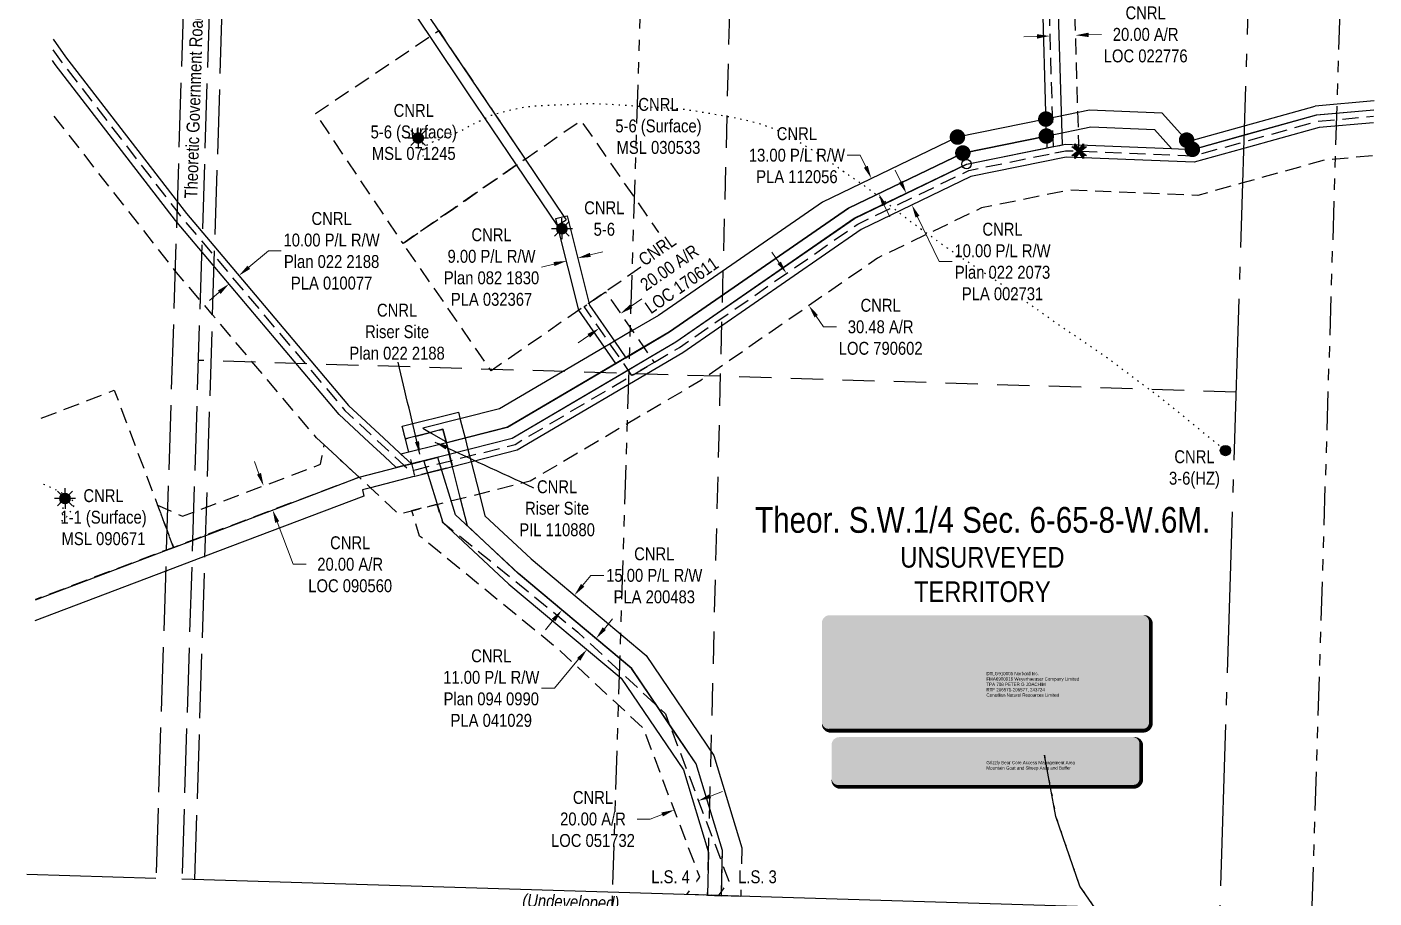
# Model space of a CAD drawing. Extents: x 357117 to 366258, y 6049523 to 6057149.
# Drawn here: x 357168 to 358211, y 6051286 to 6051961 of the extents above; entities that cross this region are included whole.
import ezdxf
from ezdxf.enums import TextEntityAlignment as Align

# ---------------------------------------------------------------- set-up
doc = ezdxf.new("R2018")
doc.units = 0
doc.header["$LTSCALE"] = 5
doc.header["$PDSIZE"] = 0.5
for name, pattern in [('foc-ACCESSROAD', [3.75, 2.5, -1.25]), ('foc-DOT', [1, 0.2, -0.8]), ('foc-DRILLPATH', [14.75, 6, -1.75, 1.75, -1.75, 1.75, -1.75]), ('foc-LSD', [8, 5, -3]), ('foc-QUARTERLINE', [33, 25, -3, 2, -3]), ('foc-UNSURVEYED', [12.5, 10, -2.5]), ('foc-WHEELTRACKS', [2, 0.4, -1.6])]:
    doc.linetypes.add(name, pattern=pattern)
doc.layers.get('Defpoints').update_dxf_attribs({"color": 9})
for name, color, linetype in [('AS-DRILL', 8, 'foc-DOT'), ('AS-SURFACE IMPACT', 7, 'Continuous'), ('AS-WILDLIFE-BLOCK', 131, 'Continuous'), ('C-AR', 13, 'foc-ACCESSROAD'), ('C-RW', 13, 'Continuous'), ('C-SYMBOL', 7, 'Continuous'), ('C-WS', 13, 'foc-ACCESSROAD'), ('C-WS-S', 8, 'Continuous'), ('F-WS-S', 8, 'Continuous'), ('L-MON', 1, 'Continuous'), ('L-QSEC', 8, 'foc-QUARTERLINE'), ('L-ROAD-T', 7, 'Continuous'), ('L-SEC', 7, 'Continuous'), ('L-SECTION-LSD', 7, 'foc-LSD'), ('L-UNS-T', 3, 'Continuous'), ('L-USEC', 7, 'foc-UNSURVEYED'), ('P-PDRILLPATH', 12, 'foc-DRILLPATH'), ('T-WATER-P3', 160, 'foc-WHEELTRACKS')]:
    doc.layers.add(name, color=color, linetype=linetype)
for name, color, linetype, lineweight in [('C-AR-T', 13, 'Continuous', 9), ('C-RW-T', 13, 'Continuous', 9), ('C-WS-T', 13, 'Continuous', 9), ('T-TEXT', 48, 'Continuous', 18)]:
    doc.layers.add(name, color=color, linetype=linetype, lineweight=lineweight)
doc.styles.add('100L', font='ARIALN.TTF', dxfattribs={"height": 11})
doc.styles.add('175L', font='ARIALN.TTF', dxfattribs={"height": 20})
doc.styles.add('80CG', font='ARIALN.TTF', dxfattribs={"height": 10})
doc.styles.add('80L', font='ARIALN.TTF', dxfattribs={"height": 10})
doc.styles.add('80LS', font='ARIALNI.TTF', dxfattribs={"height": 10})
doc.styles.add('foc-LtypeFont', font='ARIALN.TTF', dxfattribs={"height": 7.35})
doc.styles.get("Standard").update_dxf_attribs({"font": 'ARIALN.TTF'})
doc.linetypes.add('foc-TOPO-flowdirection-NOLINE', pattern='A,0,[">",foc-LtypeFont,S=0.3,R=0,X=0,Y=-0.945],-20,[">",foc-LtypeFont,S=0.3,R=0,X=0,Y=-0.945],0', length=20)
doc.dimstyles.new('Compass 5 000', dxfattribs={"dimscale": 5, "dimtxt": 9, "dimasz": 2, "dimexe": 0.2, "dimexo": 0.0625, "dimgap": 0.5, "dimtad": 0, "dimtih": 1, "dimtoh": 1, "dimzin": 0, "dimdsep": 46, "dimtxsty": '80CG', "dimcen": 0.1, "dimse1": 1, "dimse2": 1, "dimclrd": 256, "dimclrt": 256, "dimaunit": 1, "dimadec": 4, "dimazin": 0, "dimtfac": 0.06, "dimtofl": 0, "dimtmove": 0, "dimatfit": 1, "dimfxl": 0.2, "dimtolj": 1, "dimtzin": 0, "dimlwd": -1, "dimarcsym": 0})

# ---------------------------------------------------------------- blocks, each defined once
blk = doc.blocks.new('fdia')
at = {"color": 255, "const_width": 1}
blk.add_lwpolyline([(-0.5, 0, 1), (0.5, 0, 1)], format="xyb", close=True, dxfattribs=at)
blk = doc.blocks.new('Fdiaa')
blk.add_blockref('fdia', (0, 0))
blk = doc.blocks.new('fdib')
at = {"color": 1, "const_width": 1.6}
blk.add_lwpolyline([(-0.4, 0, 1), (0.4, 0, 1)], format="xyb", close=True, dxfattribs=at)
at = {"color": 1}
blk.add_circle((0, 0), 0.8, dxfattribs=at)
blk = doc.blocks.new('Fdibb')
blk.add_blockref('fdib', (0, 0))
blk = doc.blocks.new('fdicc')
for name in ['Fdibb', 'Fdiaa']:
    blk.add_blockref(name, (0, 0))
blk = doc.blocks.new('FDI')
blk.add_blockref('fdicc', (0, 0))
blk = doc.blocks.new('*D49')
at = {"layer": 'C-AR-T', "transparency": 16777216}
for p, q in [((357990.2, 6051954.9), (358000.2, 6051955.2)), ((357950.2, 6051953.7), (357940.2, 6051953.4))]:
    blk.add_line(p, q, dxfattribs=at)
for points in [[(357950.2, 6051955.4), (357950.3, 6051952), (357960.2, 6051954)], [(357990.2, 6051956.6), (357990.3, 6051953.2), (357980.2, 6051954.6)]]:
    blk.add_solid(points, dxfattribs=at)
at = {"layer": 'Defpoints', "color": 0, "transparency": 16777216}
for p in [(357960.1, 6051959), (357980.1, 6051959.6), (357980.2, 6051954.6)]:
    blk.add_point(p, dxfattribs=at)
at = {"layer": 'C-AR-T', "transparency": 16777216, "insert": (358034.5, 6051955.2), "char_height": 10, "attachment_point": 5, "style": '80CG'}
blk.add_mtext('\\A1;CNRL\\P20.00 A/R\\PLOC 022776', dxfattribs=at)
blk = doc.blocks.new('*D53')
at = {"layer": 'C-RW-T', "transparency": 16777216}
for p, q in [((357576.1, 6051777.3), (357566.4, 6051774.9)), ((357604.2, 6051784.4), (357613.9, 6051786.8))]:
    blk.add_line(p, q, dxfattribs=at)
for points in [[(357575.7, 6051778.9), (357576.5, 6051775.7), (357585.8, 6051779.7)], [(357603.8, 6051786), (357604.6, 6051782.8), (357594.5, 6051781.9)]]:
    blk.add_solid(points, dxfattribs=at)
at = {"layer": 'Defpoints', "color": 0, "transparency": 16777216}
for p in [(357585.5, 6051781), (357585.8, 6051779.7), (357594.2, 6051783.2)]:
    blk.add_point(p, dxfattribs=at)
at = {"layer": 'C-RW-T', "transparency": 16777216, "insert": (357527.7, 6051774.9), "char_height": 10, "attachment_point": 5, "style": '80CG'}
blk.add_mtext('\\A1;CNRL\\P9.00 P/L R/W\\PPlan 082 1830\\PPLA 032367', dxfattribs=at)
blk = doc.blocks.new('*D54')
at = {"layer": 'C-RW-T', "transparency": 16777216}
for p, q in [((357813.3, 6051861.6), (357803.3, 6051861.6)), ((357817.7, 6051852.6), (357813.3, 6051861.6)), ((357832, 6051822.9), (357836.3, 6051813.9))]:
    blk.add_line(p, q, dxfattribs=at)
for points in [[(357819.2, 6051853.4), (357816.2, 6051851.9), (357822, 6051843.6)], [(357833.5, 6051823.6), (357830.5, 6051822.2), (357827.7, 6051831.9)]]:
    blk.add_solid(points, dxfattribs=at)
at = {"layer": 'Defpoints', "color": 0, "transparency": 16777216}
for p in [(357822, 6051843.6), (357830.2, 6051847.6), (357835.9, 6051835.9)]:
    blk.add_point(p, dxfattribs=at)
at = {"layer": 'C-RW-T', "transparency": 16777216, "insert": (357764.3, 6051861.6), "char_height": 10, "attachment_point": 5, "style": '80CG'}
blk.add_mtext('\\A1;CNRL\\P13.00 P/L R/W\\PPLA 112056', dxfattribs=at)
blk = doc.blocks.new('*D55')
at = {"layer": 'C-AR-T', "transparency": 16777216}
for p, q in [((357750.6, 6051778.3), (357744.9, 6051786.5)), ((357779.3, 6051736.8), (357785, 6051728.6)), ((357785, 6051728.6), (357795, 6051728.6))]:
    blk.add_line(p, q, dxfattribs=at)
for points in [[(357751.9, 6051779.2), (357749.2, 6051777.4), (357756.2, 6051770.1)], [(357780.6, 6051737.8), (357777.9, 6051735.9), (357773.6, 6051745)]]:
    blk.add_solid(points, dxfattribs=at)
at = {"layer": 'Defpoints', "color": 0, "transparency": 16777216}
for p in [(357761.8, 6051774), (357779.2, 6051748.9), (357773.6, 6051745)]:
    blk.add_point(p, dxfattribs=at)
at = {"layer": 'C-AR-T', "transparency": 16777216, "insert": (357829.2, 6051728.6), "char_height": 10, "attachment_point": 5, "style": '80CG'}
blk.add_mtext('\\A1;CNRL\\P30.48 A/R\\PLOC 790602', dxfattribs=at)
blk = doc.blocks.new('*D56')
at = {"layer": 'C-RW-T', "transparency": 16777216}
for p, q in [((357844.7, 6051841), (357840.4, 6051850)), ((357857.7, 6051814), (357874.5, 6051779.2)), ((357874.5, 6051779.2), (357884.5, 6051779.2))]:
    blk.add_line(p, q, dxfattribs=at)
for points in [[(357846.2, 6051841.7), (357843.2, 6051840.3), (357849.1, 6051832)], [(357859.2, 6051814.7), (357856.2, 6051813.3), (357853.4, 6051823)]]:
    blk.add_solid(points, dxfattribs=at)
at = {"layer": 'Defpoints', "color": 0, "transparency": 16777216}
for p in [(357851.1, 6051833), (357853.4, 6051823), (357855.5, 6051824)]:
    blk.add_point(p, dxfattribs=at)
at = {"layer": 'C-RW-T', "transparency": 16777216, "insert": (357923.6, 6051779.2), "char_height": 10, "attachment_point": 5, "style": '80CG'}
blk.add_mtext('\\A1;CNRL\\P10.00 P/L R/W\\PPlan 022 2073\\PPLA 002731', dxfattribs=at)
blk = doc.blocks.new('*D57')
at = {"layer": 'C-AR-T', "transparency": 16777216}
for p, q in [((357347.5, 6051614.8), (357344, 6051624.2)), ((357361.6, 6051577.4), (357374, 6051544.6)), ((357374, 6051544.6), (357384, 6051544.6))]:
    blk.add_line(p, q, dxfattribs=at)
for points in [[(357349.1, 6051615.4), (357346, 6051614.2), (357351.1, 6051605.4)], [(357363.2, 6051577.9), (357360.1, 6051576.8), (357358.1, 6051586.7)]]:
    blk.add_solid(points, dxfattribs=at)
at = {"layer": 'Defpoints', "color": 0, "transparency": 16777216}
for p in [(357351.1, 6051605.4), (357358.2, 6051608.1), (357365.2, 6051589.4)]:
    blk.add_point(p, dxfattribs=at)
at = {"layer": 'C-AR-T', "transparency": 16777216, "insert": (357418.2, 6051544.6), "char_height": 10, "attachment_point": 5, "style": '80CG'}
blk.add_mtext('\\A1;CNRL\\P20.00 A/R\\PLOC 090560', dxfattribs=at)
blk = doc.blocks.new('*D58')
at = {"layer": 'C-RW-T', "transparency": 16777216}
for p, q in [((357598.3, 6051528.3), (357604.7, 6051536)), ((357604.7, 6051536), (357614.7, 6051536)), ((357575.8, 6051501.5), (357569.4, 6051493.8))]:
    blk.add_line(p, q, dxfattribs=at)
for points in [[(357597, 6051529.4), (357599.6, 6051527.2), (357591.9, 6051520.6)], [(357574.5, 6051502.5), (357577.1, 6051500.4), (357582.2, 6051509.1)]]:
    blk.add_solid(points, dxfattribs=at)
at = {"layer": 'Defpoints', "color": 0, "transparency": 16777216}
for p in [(357570.9, 6051538.2), (357561.2, 6051526.7), (357591.9, 6051520.6)]:
    blk.add_point(p, dxfattribs=at)
at = {"layer": 'C-RW-T', "transparency": 16777216, "insert": (357653.8, 6051536), "char_height": 10, "attachment_point": 5, "style": '80CG'}
blk.add_mtext('\\A1;CNRL\\P15.00 P/L R/W\\PPLA 200483', dxfattribs=at)
blk = doc.blocks.new('*D59')
at = {"layer": 'C-RW-T', "transparency": 16777216}
for p, q in [((357615.1, 6051494.7), (357621.5, 6051502.4)), ((357595.2, 6051471), (357576.5, 6051448.6)), ((357576.5, 6051448.6), (357566.5, 6051448.6))]:
    blk.add_line(p, q, dxfattribs=at)
for points in [[(357613.8, 6051495.8), (357616.4, 6051493.7), (357608.7, 6051487.1)], [(357593.9, 6051472), (357596.5, 6051469.9), (357601.6, 6051478.6)]]:
    blk.add_solid(points, dxfattribs=at)
at = {"layer": 'Defpoints', "color": 0, "transparency": 16777216}
for p in [(357610, 6051485.9), (357601.6, 6051478.6), (357603, 6051477.5)]:
    blk.add_point(p, dxfattribs=at)
at = {"layer": 'C-RW-T', "transparency": 16777216, "insert": (357527.5, 6051448.6), "char_height": 10, "attachment_point": 5, "style": '80CG'}
blk.add_mtext('\\A1;CNRL\\P11.00 P/L R/W\\PPlan 094 0990\\PPLA 041029', dxfattribs=at)
blk = doc.blocks.new('*D60')
at = {"layer": 'C-AR-T', "transparency": 16777216}
for p, q in [((357697.3, 6051364.9), (357706.7, 6051368.5)), ((357659.9, 6051350.8), (357650.6, 6051347.2)), ((357650.6, 6051347.2), (357640.6, 6051347.2))]:
    blk.add_line(p, q, dxfattribs=at)
for points in [[(357696.7, 6051366.5), (357697.9, 6051363.4), (357688, 6051361.4)], [(357659.3, 6051352.3), (357660.5, 6051349.2), (357669.3, 6051354.3)]]:
    blk.add_solid(points, dxfattribs=at)
at = {"layer": 'Defpoints', "color": 0, "transparency": 16777216}
for p in [(357669.3, 6051354.3), (357671.1, 6051349.5), (357689.8, 6051356.6)]:
    blk.add_point(p, dxfattribs=at)
at = {"layer": 'C-AR-T', "transparency": 16777216, "insert": (357606.3, 6051347.2), "char_height": 10, "attachment_point": 5, "style": '80CG'}
blk.add_mtext('\\A1;CNRL\\P20.00 A/R\\PLOC 051732', dxfattribs=at)
blk = doc.blocks.new('*D61')
at = {"layer": 'C-RW-T', "transparency": 16777216}
for p, q in [((357339.6, 6051774.8), (357354.8, 6051787.5)), ((357354.8, 6051787.5), (357364.8, 6051787.5)), ((357316.7, 6051755.4), (357309.1, 6051749))]:
    blk.add_line(p, q, dxfattribs=at)
for points in [[(357338.6, 6051776), (357340.7, 6051773.5), (357332, 6051768.3)], [(357315.6, 6051756.7), (357317.8, 6051754.1), (357324.3, 6051761.9)]]:
    blk.add_solid(points, dxfattribs=at)
at = {"layer": 'Defpoints', "color": 0, "transparency": 16777216}
for p in [(357332, 6051768.3), (357337.6, 6051746.2), (357345.2, 6051752.6)]:
    blk.add_point(p, dxfattribs=at)
at = {"layer": 'C-RW-T', "transparency": 16777216, "insert": (357403.8, 6051787.5), "char_height": 10, "attachment_point": 5, "style": '80CG'}
blk.add_mtext('\\A1;CNRL\\P10.00 P/L R/W\\PPlan 022 2188\\PPLA 010077', dxfattribs=at)
blk = doc.blocks.new('*U62')
h = blk.add_hatch(color=255)
edge = h.paths.add_edge_path()
edge.add_line((-121.5, -45.5), (121.5, -45.5))
edge.add_arc((121.5, -39.5), 6, 270, 360)
edge.add_line((127.5, -39.5), (127.5, 38))
edge.add_arc((121.5, 38), 6, 0, 90)
edge.add_line((121.5, 44), (-121.5, 44))
edge.add_arc((-121.5, 38), 6, 90, 180)
edge.add_line((-127.5, 38), (-127.5, -39.5))
edge.add_arc((-121.5, -39.5), 6, 180, 270)
at = {"color": 44, "flags": 128}
blk.add_lwpolyline([(-121.5, -45.5, 3, 3, 0), (121.5, -45.5, 3, 3, 0.414214), (127.5, -39.5, 3, 3, 0), (127.5, 38, 3, 0, 0.414214), (121.5, 44, 0, 0, 0), (-121.5, 44, 0, 0, 0.414214), (-127.5, 38, 0, 0, 0), (-127.5, -39.5, 0, 3, 0.414214)], format="xyseb", close=True, dxfattribs=at)
at = {"color": 44, "lineweight": 30, "flags": 104}
blk.add_attdef('ENTER_TEXT', text='', height=10, dxfattribs=at).set_placement((-0.3, 0), align=Align.MIDDLE_CENTER)
blk = doc.blocks.new('*U63')
h = blk.add_hatch(color=255)
edge = h.paths.add_edge_path()
edge.add_line((-114, -20), (114, -20))
edge.add_arc((114, -14), 6, 270, 360)
edge.add_line((120, -14), (120, 12.5))
edge.add_arc((114, 12.5), 6, 0, 90)
edge.add_line((114, 18.5), (-114, 18.5))
edge.add_arc((-114, 12.5), 6, 90, 180)
edge.add_line((-120, 12.5), (-120, -14))
edge.add_arc((-114, -14), 6, 180, 270)
at = {"color": 131, "flags": 128}
blk.add_lwpolyline([(-114, -20, 3, 3, 0), (114, -20, 3, 3, 0.414214), (120, -14, 3, 3, 0), (120, 12.5, 3, 0, 0.414214), (114, 18.5, 0, 0, 0), (-114, 18.5, 0, 0, 0.414214), (-120, 12.5, 0, 0, 0), (-120, -14, 0, 3, 0.414214)], format="xyseb", close=True, dxfattribs=at)
at = {"color": 131, "lineweight": 30, "flags": 104}
blk.add_attdef('ENTER_TEXT', text='', height=10, dxfattribs=at).set_placement((-0.3, 0), align=Align.MIDDLE_CENTER)
blk = doc.blocks.new('TEMP')
h = blk.add_hatch(color=255)
h.dxf.hatch_style = 1
h.paths.add_polyline_path([(0, 0.25), (-0.67, 1.15), (-0.67, 0.67), (-1.15, 0.67), (-0.25, 0), (-1.15, -0.67), (-0.67, -0.67), (-0.67, -1.15), (0, -0.25), (0.67, -1.15), (0.67, -0.67), (1.15, -0.67), (0.25, 0), (1.15, 0.67), (0.67, 0.67), (0.67, 1.15)])
h.paths.add_polyline_path([(0.57, 0.85), (0.57, 0.57), (0.85, 0.57), (0.08, 0), (0.85, -0.57), (0.57, -0.57), (0.57, -0.85), (0, -0.08), (-0.57, -0.85), (-0.57, -0.57), (-0.85, -0.57), (-0.08, 0), (-0.85, 0.57), (-0.57, 0.57), (-0.57, 0.85), (0, 0.08)], flags=16)
h = blk.add_hatch(color=1)
h.dxf.hatch_style = 1
h.paths.add_polyline_path([(0, 0.08), (-0.57, 0.85), (-0.57, 0.57), (-0.85, 0.57), (-0.08, 0), (-0.85, -0.57), (-0.57, -0.57), (-0.57, -0.85), (0, -0.08), (0.57, -0.85), (0.57, -0.57), (0.85, -0.57), (0.08, 0), (0.85, 0.57), (0.57, 0.57), (0.57, 0.85)])
at = {"color": 1}
for p, q in [((-0.08, 0), (0.08, 0)), ((0, 0.08), (0, -0.08))]:
    blk.add_line(p, q, dxfattribs=at)
at = {"color": 255, "flags": 128}
blk.add_lwpolyline([(-0.25, 0), (-1.15, 0.67), (-0.67, 0.67), (-0.67, 1.15), (0, 0.25), (0.67, 1.15), (0.67, 0.67), (1.15, 0.67), (0.25, 0), (1.15, -0.67), (0.67, -0.67), (0.67, -1.15), (0, -0.25), (-0.67, -1.15), (-0.67, -0.67), (-1.15, -0.67)], close=True, dxfattribs=at)
at = {"color": 1, "flags": 128}
blk.add_lwpolyline([(-0.08, 0), (-0.85, 0.57), (-0.57, 0.57), (-0.57, 0.85), (0, 0.08), (0.57, 0.85), (0.57, 0.57), (0.85, 0.57), (0.08, 0), (0.85, -0.57), (0.57, -0.57), (0.57, -0.85), (0, -0.08), (-0.57, -0.85), (-0.57, -0.57), (-0.85, -0.57)], close=True, dxfattribs=at)
blk = doc.blocks.new('GAS')
h = blk.add_hatch(color=255)
h.dxf.hatch_style = 1
edge = h.paths.add_edge_path()
edge.add_arc((0, 0), 0.9, 0, 360)
for p, q in [((-0.81, 0), (-1.62, 0)), ((-0.57, 0.57), (-1.14, 1.14)), ((0, 0.81), (0, 1.62)), ((0.57, 0.57), (1.14, 1.14)), ((1.62, 0), (0.81, 0)), ((-0.57, -0.57), (-1.14, -1.14)), ((0, -0.81), (0, -1.62)), ((1.14, -1.14), (0.57, -0.57))]:
    blk.add_line(p, q)
blk.add_circle((0, 0), 0.8)

msp = doc.modelspace()

# ---------------------------------------------------------------- hatches: boundary and pattern name
at = {"layer": 'F-WS-S'}
h = msp.add_hatch(color=256, dxfattribs=at)
h.dxf.hatch_style = 1
edge = h.paths.add_edge_path()
edge.add_arc((358096.292, 6051632.77), 4, 0, 360)

# ---------------------------------------------------------------- linework, layer by layer
at = {"color": 6}
msp.add_line((357957.552, 6051876.516), (357957.825, 6051867.393), dxfattribs=at)
msp.add_circle((357895.739, 6051854.725), 3.676)
at = {"layer": 'AS-DRILL', "flags": 128}
for points in [[(357470.886, 6051874.975), (357473.73, 6051871.564), (357474.688, 6051870.204), (357475.176, 6051869.188), (357475.004, 6051867.843), (357474.425, 6051865.329), (357474.407, 6051862.849), (357474.671, 6051861.06), (357474.578, 6051860.642), (357474.127, 6051861.257), (357473.253, 6051861.464), (357472.12, 6051861.38), (357471.259, 6051861.377), (357471.13, 6051861.411), (357471.013, 6051861.495), (357470.966, 6051861.616), (357471.042, 6051861.794), (357471.23, 6051862.048), (357471.522, 6051862.419), (357471.929, 6051862.947), (357472.44, 6051863.631), (357473.036, 6051864.443), (357473.775, 6051865.35), (357474.574, 6051866.265), (357475.382, 6051867.15), (357476.23, 6051868.034), (357477.067, 6051868.878), (357477.953, 6051869.681), (357478.937, 6051870.42), (357479.997, 6051871.047), (357481.236, 6051871.639), (357482.623, 6051872.176), (357484.07, 6051872.69), (357485.588, 6051873.233), (357487.169, 6051873.864), (357488.822, 6051874.572), (357490.496, 6051875.33), (357492.393, 6051876.141), (357494.347, 6051876.88), (357496.431, 6051877.635), (357498.455, 6051878.342), (357500.428, 6051879.05), (357502.263, 6051879.833), (357504.042, 6051880.708), (357505.752, 6051881.664), (357507.505, 6051882.66), (357509.327, 6051883.673), (357511.037, 6051884.58), (357512.937, 6051885.531), (357514.888, 6051886.47), (357516.857, 6051887.369), (357518.764, 6051888.189), (357520.55, 6051889.004), (357522.127, 6051889.845), (357523.697, 6051890.756), (357525.416, 6051891.652), (357527.515, 6051892.547), (357530.074, 6051893.447), (357533.043, 6051894.304), (357536.412, 6051895.189), (357540.164, 6051896.152), (357544.318, 6051897.172), (357548.953, 6051898.207), (357554.003, 6051899.099), (357559.516, 6051899.726), (357565.331, 6051900.134), (357571.463, 6051900.412), (357577.823, 6051900.642), (357584.545, 6051900.921), (357593.124, 6051901.372), (357600.306, 6051901.667), (357607.69, 6051901.675), (357615.406, 6051901.413), (357623.466, 6051900.96), (357631.582, 6051900.405), (357640.137, 6051899.786), (357649.031, 6051899.157), (357658.141, 6051898.671), (357667.08, 6051898.18), (357676.427, 6051897.326), (357686.017, 6051895.905), (357696.709, 6051894.188), (357717.434, 6051890.526), (357726.701, 6051888.364), (357735.866, 6051885.845), (357744.946, 6051882.829), (357753.672, 6051879.073), (357762.023, 6051874.499), (357770.12, 6051869.492), (357780.97, 6051862.638), (357788.88, 6051857.418), (357796.572, 6051851.924), (357804.233, 6051846.42), (357812, 6051841.104), (357819.793, 6051835.687), (357827.336, 6051829.907), (357834.694, 6051824.003), (357842.153, 6051818.126), (357849.737, 6051812.386), (357857.403, 6051806.732), (357865.081, 6051801.109), (357872.778, 6051795.484), (357880.509, 6051789.979), (357888.396, 6051784.679), (357896.313, 6051779.358), (357904.191, 6051774.048), (357912.099, 6051768.777), (357920.019, 6051763.556), (357927.877, 6051758.277), (357935.629, 6051752.781), (357943.307, 6051747.197), (357950.842, 6051741.808), (357958.584, 6051736.342), (357966.306, 6051730.857), (357974.181, 6051725.478), (357982.11, 6051720.216), (357990.037, 6051714.925), (357997.843, 6051709.557), (358005.552, 6051704.003), (358013.229, 6051698.369), (358020.853, 6051692.627), (358028.406, 6051686.857), (358036.061, 6051681.174), (358043.757, 6051675.52), (358051.267, 6051669.671), (358058.582, 6051663.649), (358065.946, 6051657.605), (358073.31, 6051651.55), (358080.663, 6051645.477), (358096.292, 6051632.77)], [(357197.25, 6051595.612), (357193.935, 6051593.915), (357193.329, 6051593.414), (357193.368, 6051593.063), (357193.719, 6051591.501), (357194.056, 6051590.44), (357194.577, 6051589.803), (357195.04, 6051589.589), (357195.38, 6051589.258), (357195.582, 6051588.691), (357195.645, 6051587.839), (357195.666, 6051586.597), (357195.641, 6051585.147), (357195.416, 6051583.404), (357195.209, 6051581.909), (357195.015, 6051580.515), (357194.795, 6051579.261), (357194.818, 6051578.39), (357195.435, 6051578.28), (357196.458, 6051579.019), (357197.597, 6051580.223), (357198.7, 6051581.569), (357200.687, 6051584.318), (357201.69, 6051585.667), (357202.847, 6051587.132), (357203.783, 6051588.593), (357203.994, 6051589.587), (357204.163, 6051591.142), (357204.247, 6051591.56), (357204.286, 6051591.869), (357204.263, 6051592.4), (357203.984, 6051593.069), (357203.338, 6051593.84), (357202.353, 6051594.671), (357200.927, 6051595.766), (357198.959, 6051597.139), (357196.763, 6051598.549), (357194.239, 6051600.059), (357192.253, 6051601.172), (357189.2, 6051602.729), (357185.748, 6051604.288), (357181.77, 6051606.004), (357177.237, 6051607.887), (357177.223, 6051607.892)]]:
    msp.add_lwpolyline(points, dxfattribs=at)
at = {"layer": 'C-AR', "color": 2, "flags": 128}
msp.add_lwpolyline([(357946.179, 6052424.278), (357953.442, 6052182.238), (357958.95, 6051997.226), (357962.947, 6051863.307), (357963.073, 6051863.214), (357972.517, 6051865.141), (357982.905, 6051864.799), (357978.935, 6051997.823), (357973.427, 6052182.833), (357966.153, 6052425.204)], dxfattribs=at)
at = {"layer": 'C-AR', "flags": 128}
for points in [[(357187.876, 6051943.331), (357194.366, 6051934.232), (357283.835, 6051818.271), (357287.482, 6051813.545), (357312.93, 6051783.448), (357414.119, 6051663.778), (357439.347, 6051640.403), (357451.373, 6051629.257), (357460.138, 6051621.135), (357464.7, 6051616.908), (357467.138, 6051617.527), (357469.765, 6051618.194), (357483.248, 6051621.618), (357496.178, 6051624.902), (357545.917, 6051637.533), (357636.764, 6051691.1), (357654.025, 6051701.277), (357673.362, 6051712.68), (357811.449, 6051808.308), (357897.518, 6051849.842), (357963.073, 6051863.214), (357965.429, 6051863.697), (357972.517, 6051865.141), (357983.02, 6051864.717), (358071.41, 6051861.149), (358109.748, 6051871.787), (358167.993, 6051887.949), (358211.072, 6051891.804)], [(358210.112, 6051861.143), (358173.466, 6051857.863), (358108.778, 6051839.914), (358074.953, 6051830.528), (357974.982, 6051834.563), (357907.33, 6051820.763), (357826.829, 6051781.916), (357689.788, 6051687.011), (357557.634, 6051609.088), (357486.098, 6051590.921), (357473.449, 6051587.709), (357466.698, 6051585.994), (357456.146, 6051583.315), (357455.633, 6051583.79), (357433.883, 6051603.942), (357425.166, 6051612.019), (357415.926, 6051620.584), (357412.348, 6051623.9), (357404.252, 6051631.441), (357398.056, 6051637.144), (357392.061, 6051642.699), (357311.537, 6051737.93), (357282.429, 6051772.355), (357186.357, 6051895.067)]]:
    msp.add_lwpolyline(points, dxfattribs=at)
for points in [[(357653.752, 6051701.117), (357636.483, 6051690.934), (357633.25, 6051695.64), (357628.086, 6051703.119), (357619.487, 6051715.53), (357599.503, 6051744.43), (357603.3, 6051747.068), (357615.952, 6051755.798), (357636.777, 6051725.692), (357645.411, 6051713.226), (357650.554, 6051705.795), (357653.752, 6051701.117)], [(357425.166, 6051612.019), (357306.195, 6051567.113), (357281.36, 6051557.738), (357276.153, 6051571.517), (357274.386, 6051576.196), (357270.264, 6051587.104), (357269.03, 6051590.371), (357276.641, 6051587.02), (357281.339, 6051585.029), (357288.363, 6051581.861), (357306.878, 6051588.825), (357395.321, 6051622.095), (357396.508, 6051628.619), (357398.061, 6051637.181), (357404.261, 6051631.485), (357412.35, 6051623.918), (357415.928, 6051620.597), (357425.166, 6051612.019)], [(357688.034, 6051288.448), (357679.094, 6051288.721), (357683.214, 6051294.301), (357689.038, 6051302.161), (357645.382, 6051417.407), (357581.064, 6051477.387), (357472.024, 6051566.529), (357468.517, 6051578.067), (357465.908, 6051586.326), (357472.665, 6051588.036), (357485.324, 6051591.24), (357489.585, 6051577.446), (357594.553, 6051492.147), (357662.428, 6051428.851), (357711.609, 6051299.024), (357703.439, 6051287.98), (357688.034, 6051288.448)]]:
    msp.add_lwpolyline(points, close=True, dxfattribs=at)
at = {"layer": 'C-AR-T'}
for p, q in [((357635.876, 6051744.566), (357644.098, 6051750.253)), ((357602.987, 6051721.816), (357594.765, 6051716.129))]:
    msp.add_line(p, q, dxfattribs=at)
for points in [[(357634.928, 6051745.937), (357636.824, 6051743.196), (357627.655, 6051738.879)], [(357602.039, 6051723.186), (357603.934, 6051720.446), (357611.208, 6051727.503)]]:
    msp.add_solid(points, dxfattribs=at)
at = {"layer": 'C-RW', "flags": 128}
for points in [[(358127.412, 6053121.166), (358042.483, 6053115.208), (358005.396, 6053087.049), (357977.231, 6053053.926), (357935.005, 6052972.146), (357912.609, 6052879.288), (357941.185, 6052424.046), (357948.446, 6052182.089), (357953.954, 6051997.077), (357957.539, 6051876.478)], [(358127.412, 6053121.166), (358128.251, 6053109.2), (358046.889, 6053103.492), (358013.69, 6053078.284), (357987.259, 6053047.202), (357946.328, 6052967.927), (357924.695, 6052878.234), (357953.17, 6052424.602), (357960.437, 6052182.449), (357965.945, 6051997.434), (357969.743, 6051869.659)], [(357188.132, 6051951.459), (357197.728, 6051937.98), (357283.383, 6051826.769), (357291.255, 6051816.549), (357312.451, 6051791.446), (357416.993, 6051667.652), (357444.281, 6051642.296), (357456.281, 6051631.01), (357465.664, 6051622.506), (357460.138, 6051621.135), (357453.905, 6051619.55), (357444.656, 6051628.176), (357432.676, 6051639.352), (357409.741, 6051660.744), (357311.981, 6051776.507), (357282.887, 6051811.029), (357189.693, 6051932.03), (357187.612, 6051934.953)], [(358211.446, 6051903.761), (358165.828, 6051899.72)], [(357174.461, 6051517.145), (357275.79, 6051555.49), (357281.493, 6051557.648), (357306.304, 6051567.038), (357425.166, 6051612.019), (357454.202, 6051619.628), (357460.138, 6051621.135), (357465.953, 6051622.577), (357472.138, 6051624.141), (357475.133, 6051624.951), (357494.985, 6051629.99), (357543.632, 6051642.394), (357633.833, 6051695.41), (357651.138, 6051705.589), (357670.476, 6051716.994), (357808.925, 6051812.637), (357895.909, 6051854.611), (357962.916, 6051868.267), (357967.883, 6051869.279), (357972.121, 6051870.143), (357982.864, 6051869.711), (358054.398, 6051866.827), (358070.715, 6051866.169), (358109.909, 6051877.056), (358166.934, 6051892.87), (358211.229, 6051896.833)], [(358069.934, 6051873.14), (358066.228, 6051873.294), (358047.177, 6051894.223), (357991.072, 6051896.552), (357957.158, 6051889.647), (357888.566, 6051875.682), (357784.004, 6051825.327), (357656.974, 6051737.523), (357636.901, 6051725.711), (357622.988, 6051717.524), (357619.603, 6051715.532), (357615.212, 6051712.949), (357533.873, 6051665.086), (357474.577, 6051650.085), (357479.642, 6051647.103), (357491.77, 6051639.964), (357493.242, 6051638.916), (357540.175, 6051650.8), (357623.924, 6051700.133), (357628.348, 6051702.739), (357631.696, 6051704.711), (357645.625, 6051712.916), (357665.534, 6051724.644), (357804.177, 6051820.578), (357892.744, 6051863.27), (357959.751, 6051876.912), (357992.114, 6051883.501), (358041.218, 6051881.463), (358054.532, 6051866.836), (358070.949, 6051866.159), (358167.049, 6051892.805), (358211.225, 6051896.684)], [(358069.934, 6051873.14), (358165.828, 6051899.72)], [(358210.914, 6051886.774), (358168.891, 6051883.013), (358109.589, 6051866.559), (358071.991, 6051856.126), (357972.921, 6051860.125), (357899.128, 6051845.072), (357813.972, 6051803.979), (357675.835, 6051708.588), (357547.484, 6051633.054), (357497.381, 6051620.204), (357485.497, 6051617.145), (357468.343, 6051612.766), (357467.437, 6051612.54), (357433.883, 6051603.942), (357427.623, 6051602.338), (357428.877, 6051597.401), (357305.808, 6051550.827), (357275.293, 6051539.278), (357173.951, 6051500.928)], [(357892.844, 6051863.318), (357957.553, 6051876.481)]]:
    msp.add_lwpolyline(points, dxfattribs=at)
for points in [[(357584.635, 6051810.912), (357578.927, 6051807.068), (357566.415, 6051825.476), (357547.14, 6051854.09), (357509.437, 6051910.061), (357480.064, 6051953.665), (357381.718, 6052099.667), (357379.333, 6052103.208), (357337.675, 6052165.05), (357344.309, 6052169.518), (357389.181, 6052102.908), (357391.565, 6052099.366), (357486.739, 6051958.121), (357530.341, 6051893.372), (357553.72, 6051858.639), (357583.75, 6051814.059), (357585.484, 6051811.484), (357584.635, 6051810.912)], [(357628.348, 6051702.739), (357623.924, 6051700.133), (357615.102, 6051712.956), (357595.396, 6051741.603), (357578.927, 6051807.068), (357577.578, 6051812.508), (357583.75, 6051814.059), (357586.304, 6051814.701), (357603.725, 6051745.376), (357622.878, 6051717.532), (357631.696, 6051704.711), (357628.348, 6051702.739)], [(357503.522, 6051656.919), (357507.225, 6051642.403), (357509.453, 6051633.672), (357510.75, 6051628.592), (357511.941, 6051623.926), (357518.286, 6051599.066), (357522.575, 6051582.262), (357558.325, 6051548.747), (357647.48, 6051473.989), (357699.915, 6051396.485), (357721.671, 6051324.8), (357720.787, 6051287.174), (357705.799, 6051287.63), (357705.85, 6051289.813), (357706.432, 6051314.579), (357706.624, 6051322.747), (357686.225, 6051389.961), (357667.254, 6051418), (357654.751, 6051436.482), (357636.237, 6051463.848), (357548.372, 6051537.523), (357509.128, 6051574.314), (357503.749, 6051595.388), (357497.446, 6051620.208), (357496.247, 6051624.91), (357494.976, 6051629.981), (357492.734, 6051638.697), (357492.451, 6051639.667), (357490.021, 6051649.254), (357480.358, 6051646.786), (357476.463, 6051645.811), (357460.996, 6051641.869), (357460.146, 6051645.242), (357459.994, 6051645.844), (357458.554, 6051651.563), (357502.075, 6051662.579), (357503.522, 6051656.919)], [(357492.771, 6051638.797), (357457.534, 6051629.874), (357465.538, 6051622.62), (357494.98, 6051630.075)]]:
    msp.add_lwpolyline(points, close=True, dxfattribs=at)
at = {"layer": 'C-RW', "color": 2, "flags": 128}
msp.add_lwpolyline([(357957.553, 6051876.481), (357892.844, 6051863.318), (357804.177, 6051820.578), (357665.534, 6051724.644), (357540.175, 6051650.8), (357492.771, 6051638.797), (357494.98, 6051630.075), (357543.632, 6051642.394), (357670.384, 6051717.059), (357808.718, 6051812.779), (357895.739, 6051854.725), (357969.755, 6051869.782)], dxfattribs=at)
at = {"layer": 'C-WS', "flags": 128}
for points in [[(357498.382, 6051820.383), (357459.152, 6051793.244), (357391.382, 6051894.002), (357480.064, 6051953.665), (357486.782, 6051958.167), (357530.355, 6051893.399), (357553.72, 6051858.639), (357547.14, 6051854.09), (357538.281, 6051847.965), (357498.382, 6051820.383)], [(357485.577, 6051617.176), (357468.409, 6051612.809), (357468.103, 6051614.045), (357467.206, 6051617.574), (357466.026, 6051622.628), (357463.448, 6051632.277), (357460.996, 6051641.869), (357480.328, 6051646.813), (357490.031, 6051649.296), (357492.459, 6051639.67), (357492.782, 6051638.735), (357495.081, 6051630.02), (357496.271, 6051624.928), (357497.47, 6051620.227), (357485.577, 6051617.176)]]:
    msp.add_lwpolyline(points, close=True, dxfattribs=at)
for points in [[(357643.446, 6051774.814), (357615.952, 6051755.798), (357603.302, 6051747.061), (357599.503, 6051744.43), (357595.396, 6051741.603), (357583.063, 6051733.074), (357566.602, 6051721.699), (357527.484, 6051694.565), (357459.193, 6051793.255), (357498.387, 6051820.362), (357538.285, 6051847.946), (357547.151, 6051854.07), (357553.731, 6051858.619), (357597.006, 6051888.529), (357657.031, 6051801.843)], [(357178.893, 6051657.931), (357235.439, 6051679.438), (357269.03, 6051590.371), (357270.264, 6051587.104), (357274.386, 6051576.196), (357276.153, 6051571.517), (357281.36, 6051557.738), (357275.652, 6051555.584), (357174.469, 6051517.392)]]:
    msp.add_lwpolyline(points, dxfattribs=at)
at = {"layer": 'F-WS-S'}
msp.add_circle((358096.292, 6051632.77), 4, dxfattribs=at)
at = {"layer": 'L-QSEC', "flags": 128}
msp.add_lwpolyline([(358116.949, 6052080.087), (358091.787, 6051276.158)], dxfattribs=at)
at = {"layer": 'L-SEC', "flags": 128}
for points in [[(357267.683, 6051301.244), (357167.761, 6051304.285)], [(358091.787, 6051276.158), (357287.784, 6051300.632)]]:
    msp.add_lwpolyline(points, dxfattribs=at)
at = {"layer": 'L-SECTION-LSD', "flags": 128}
for points in [[(357715.017, 6052092.319), (357694.81, 6051288.242)], [(358104.368, 6051678.123), (357300.434, 6051702.581)]]:
    msp.add_lwpolyline(points, dxfattribs=at)
at = {"layer": 'L-USEC', "flags": 128}
for points in [[(357292.984, 6052105.183), (357267.683, 6051301.244)], [(357313.085, 6052104.55), (357287.784, 6051300.632)], [(357297.834, 6051300.326), (357323.136, 6052104.265)]]:
    msp.add_lwpolyline(points, dxfattribs=at)
at = {"layer": 'P-PDRILLPATH', "flags": 128}
msp.add_lwpolyline([(358117.759, 6049805.714), (358208.428, 6052721.995), (358141.726, 6053166.227)], dxfattribs=at)
at = {"layer": 'T-WATER-P3', "flags": 128}
msp.add_lwpolyline([(357956.029, 6051396.624), (357964.937, 6051349.258), (357983.395, 6051295.131), (358027.603, 6051231.466), (358058.58, 6051166.478), (358060.093, 6051156.99)], dxfattribs=at)
at = {"layer": 'T-WATER-P3', "linetype": 'foc-TOPO-flowdirection-NOLINE', "flags": 128}
msp.add_lwpolyline([(358060.093, 6051156.99), (358058.58, 6051166.478), (358027.603, 6051231.466), (357983.395, 6051295.131), (357964.937, 6051349.258), (357956.029, 6051396.624)], dxfattribs=at)

# ---------------------------------------------------------------- block references
at = {"layer": 'AS-SURFACE IMPACT'}
ref = msp.add_blockref('*U62', (357911.101, 6051461.168), dxfattribs=dict(at, xscale=0.9993552939417939, yscale=0.9993552939417939, zscale=0.9993552939417939))
lines = msp.add_mtext('DTLG910005 Norbord Inc.\\PFMA6900016 Weyerhaeuser Company Limited\\PTPA 708 PETER G JOACHIM\\PRTF 206571-206577, 243724\\PCanadian Natural Resources Limited', dxfattribs={"layer": '0', "color": 44, "insert": (357911.101, 6051461.168), "char_height": 2.5, "attachment_point": 1})
ref.add_attrib('ENTER_TEXT', '', (357911.101, 6051461.168), dxfattribs={"flags": 104}).embed_mtext(lines)
at = {"layer": 'AS-WILDLIFE-BLOCK', "color": 3}
ref = msp.add_blockref('*U63', (357911.101, 6051392.183), dxfattribs=dict(at, xscale=0.99967581, yscale=0.99967581, zscale=0.99967581))
lines = msp.add_mtext('Grizzly Bear Core Access Management Area\\PMountain Goat and Sheep Area and Buffer', dxfattribs={"layer": '0', "color": 131, "insert": (357911.101, 6051392.183), "char_height": 2.5, "attachment_point": 1})
ref.add_attrib('ENTER_TEXT', '', (357911.101, 6051392.183), dxfattribs={"flags": 104}).embed_mtext(lines)
at = {"layer": 'C-WS-S', "xscale": 4.998379049999987, "yscale": 4.998379049999987, "zscale": 4.998379049999987}
for p in [(357470.886, 6051874.975), (357582.223, 6051804.668), (357197.25, 6051595.612)]:
    msp.add_blockref('GAS', p, dxfattribs=at)
at = {"layer": 'L-MON'}
for name, p, xscale, yscale, zscale in [('FDI', (357957.158, 6051889.647), 4.999999999999964, 4.999999999999964, 4.999999999999964), ('FDI', (357888.664, 6051875.702), 4.999999999999964, 4.999999999999964, 4.999999999999964), ('FDI', (357957.539, 6051876.478), 4.999999999999964, 4.999999999999964, 4.999999999999964), ('FDI', (358066.229, 6051873.346), 4.999999999999964, 4.999999999999964, 4.999999999999964), ('FDI', (358070.715, 6051866.169), 4.999999999999964, 4.999999999999964, 4.999999999999964), ('FDI', (357892.844, 6051863.318), 4.999999999999964, 4.999999999999964, 4.999999999999964), ('TEMP', (357983.02, 6051864.717), 4.998379049999986, 4.998379049999986, 4.998379049999986)]:
    msp.add_blockref(name, p, dxfattribs=dict(at, xscale=xscale, yscale=yscale, zscale=zscale))

# ---------------------------------------------------------------- texts
at = {"layer": 'C-AR-T', "insert": (357665.569, 6051774.482), "char_height": 9.9968, "attachment_point": 5, "rotation": 34.67228, "style": '80CG'}
msp.add_mtext('\\A1;CNRL\\P20.00 A/R\\PLOC 170611', dxfattribs=at)
at = {"layer": 'C-SYMBOL', "color": 3, "style": '175L'}
msp.add_text('Theor. S.W.1/4 Sec. 6-65-8-W.6M.', height=19.99352, dxfattribs=at).set_placement((357908.215, 6051563.022), align=Align.BOTTOM_CENTER)
at = {"layer": 'C-WS-T', "attachment_point": 1, "style": '80L'}
for s, width, insert, char_height in [('\\pxqc;CNRL\\P5-6 (Surface)\\PMSL 030533', 73.44665, (357620.306, 6051906.009), 9.99676), ('\\pxqc;CNRL\\P5-6 (Surface)\\PMSL 071245', 73.44665, (357430.713, 6051901.351), 9.99676), ('\\pxqc;CNRL\\PRiser Site\\PPlan 022 2188', 73.47653, (357417.794, 6051746.566), 9.99676), ('\\pxqc;CNRL\\PRiser Site\\PPIL 110880', 73.47653, (357541.771, 6051609.715), 9.9968), ('\\pxqc;CNRL\\P1-1 (Surface)\\PMSL 090671', 73.44665, (357190.366, 6051602.809), 9.99676)]:
    msp.add_mtext_dynamic_manual_height_columns(s, width=width, gutter_width=50, heights=[0], dxfattribs=dict(at, insert=insert, char_height=char_height))
at = {"layer": 'F-WS-S', "char_height": 10, "attachment_point": 1, "style": '80L'}
for s, insert in [('\\pxqc;CNRL\\P5-6', (357588.651, 6051825.92)), ('\\pxqc;CNRL\\P3-6(HZ)', (358045.879, 6051632.987))]:
    msp.add_mtext_dynamic_manual_height_columns(s, width=52.86262, gutter_width=50, heights=[0], dxfattribs=dict(at, insert=insert))
at = {"layer": 'L-ROAD-T', "style": '80L'}
msp.add_text('Theoretic Government Road Allowance', height=9.99676, rotation=88.196799, dxfattribs=at).set_placement((357297.882, 6051928.062), align=Align.MIDDLE_CENTER)
at = {"layer": 'L-UNS-T', "color": 3, "insert": (357908.005, 6051536.586), "char_height": 15.99481, "attachment_point": 5, "style": '80L'}
msp.add_mtext_dynamic_manual_height_columns('\\pxqc;UNSURVEYED TERRITORY', width=126.41375, gutter_width=47.5, heights=[0], dxfattribs=at)
at = {"layer": 'T-TEXT', "style": '80LS'}
msp.add_text('(Undeveloped)', height=9.99676, rotation=358.256456, dxfattribs=at).set_placement((357589.123, 6051283.077), align=Align.MIDDLE_CENTER)

# ---------------------------------------------------------------- dimensions: what is measured, and where the dimension line sits
at = {"layer": 'C-AR-T'}
for p1, p2, distance, text, picture, middle in [((357960.091, 6051959.001), (357980.076, 6051959.597), -5.006, 'CNRL\\P20.00 A/R\\PLOC 022776', '*D49', (358034.517, 6051955.19)), ((357761.836, 6051773.95), (357779.175, 6051748.914), -6.798, 'CNRL\\P30.48 A/R\\PLOC 790602', '*D55', (357829.243, 6051728.601))]:
    dim = msp.add_aligned_dim(p1=p1, p2=p2, distance=distance, text=text, dimstyle='Compass 5 000', dxfattribs=at)
    dim.commit()
    dim.dimension.update_dxf_attribs({"geometry": picture, "text_midpoint": middle})
dim = msp.add_linear_dim(base=(357351.052, 6051605.442), p1=(357365.226, 6051589.395), p2=(357358.181, 6051608.124), angle=110.614763, text='CNRL\\P20.00 A/R\\PLOC 090560', dimstyle='Compass 5 000', dxfattribs=at)
dim.commit()
dim.dimension.update_dxf_attribs({"geometry": '*D57', "text_midpoint": (357418.246, 6051544.556), "dimtype": 161})
at = {"layer": 'C-RW-T'}
for p1, p2, distance, text, picture, middle in [((357835.887, 6051835.863), (357830.238, 6051847.593), 9.132, 'CNRL\\P13.00 P/L R/W\\PPLA 112056', '*D54', (357764.25, 6051861.65)), ((357594.23, 6051783.16), (357585.495, 6051780.962), 1.257, 'CNRL\\P9.00 P/L R/W\\PPlan 082 1830\\PPLA 032367', '*D53', (357527.685, 6051774.864))]:
    dim = msp.add_aligned_dim(p1=p1, p2=p2, distance=distance, text=text, dimstyle='Compass 5 000', dxfattribs=at)
    dim.commit()
    dim.dimension.update_dxf_attribs({"geometry": picture, "text_midpoint": middle})
for base, p1, p2, angle, text, picture, middle in [((357331.987, 6051768.313), (357337.596, 6051746.175), (357345.234, 6051752.626), 40.180591, 'CNRL\\P10.00 P/L R/W\\PPlan 022 2188\\PPLA 010077', '*D61', (357403.836, 6051787.539)), ((357853.395, 6051823.003), (357851.135, 6051833.006), (357855.477, 6051824.008), 295.760182, 'CNRL\\P10.00 P/L R/W\\PPlan 022 2073\\PPLA 002731', '*D56', (357923.628, 6051779.174)), ((357591.861, 6051520.625), (357561.22, 6051526.742), (357570.859, 6051538.237), 50.019743, 'CNRL\\P15.00 P/L R/W\\PPLA 200483', '*D58', (357653.796, 6051535.952)), ((357601.613, 6051478.632), (357610.044, 6051485.91), (357602.993, 6051477.478), 230.095623, 'CNRL\\P11.00 P/L R/W\\PPlan 094 0990\\PPLA 041029', '*D59', (357527.453, 6051448.645))]:
    dim = msp.add_linear_dim(base=base, p1=p1, p2=p2, angle=angle, text=text, dimstyle='Compass 5 000', dxfattribs=at)
    dim.commit()
    dim.dimension.update_dxf_attribs({"geometry": picture, "text_midpoint": middle, "dimtype": 161})

# ---------------------------------------------------------------- leaders
at = {"layer": 'C-WS-T', "path_type": 1}
for points in [[(357472.282, 6051629.928), (357455.292, 6051701.183)], [(357483.709, 6051639.335), (357560.108, 6051603.998)]]:
    msp.add_leader(points, dimstyle='Compass 5 000', override={"dimgap": 0.5, "dimtad": 0}, dxfattribs=at)

# ---------------------------------------------------------------- next in the draw order: texts
at = {"layer": 'L-SECTION-LSD', "char_height": 9.99676, "attachment_point": 1, "style": '100L', "bg_fill": 3, "box_fill_scale": 1.5, "bg_fill_color": 256, "bg_fill_transparency": 0}
for s, width, insert in [('\\pxqr;L.S. 4', 30.53989, (357650.845, 6051307.462)), ('\\pxql;L.S. 3', 30.37591, (357718.782, 6051307.462))]:
    msp.add_mtext_dynamic_manual_height_columns(s, width=width, gutter_width=55, heights=[0], dxfattribs=dict(at, insert=insert))

# ---------------------------------------------------------------- next in the draw order: linework, layer by layer
at = {"layer": 'C-RW', "flags": 128}
msp.add_lwpolyline([(357475.342, 6051624.643), (357490.055, 6051576.993), (357541.177, 6051529.172), (357628.205, 6051456.394), (357676.432, 6051385.209), (357695.681, 6051321.386), (357694.904, 6051288.241), (357705.799, 6051287.63), (357706.716, 6051322.903), (357686.225, 6051389.961), (357636.447, 6051463.83), (357548.476, 6051537.4), (357499.798, 6051583.01), (357486.034, 6051627.356)], close=True, dxfattribs=at)
at = {"layer": 'P-PDRILLPATH', "flags": 128}
msp.add_lwpolyline([(357575.398, 6049822.209), (357667.097, 6052738.478), (358132.422, 6053162.57)], dxfattribs=at)

# ---------------------------------------------------------------- next in the draw order: dimensions: what is measured, and where the dimension line sits
at = {"layer": 'C-AR-T'}
dim = msp.add_aligned_dim(p1=(357689.799, 6051356.597), p2=(357671.101, 6051349.513), distance=-5.129, text='CNRL\\P20.00 A/R\\PLOC 051732', dimstyle='Compass 5 000', dxfattribs=at)
dim.commit()
dim.dimension.update_dxf_attribs({"geometry": '*D60', "text_midpoint": (357606.311, 6051347.225)})

doc.saveas('drawing.dxf')
